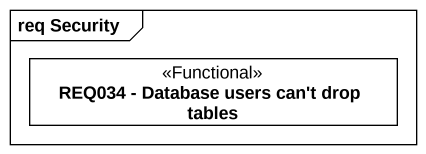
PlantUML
@startuml
mainframe req Security
hide circle
hide empty members
class "REQ034 - Database users can't drop tables" as REQ034_Database_users_can_t <<Functional>>
@enduml
